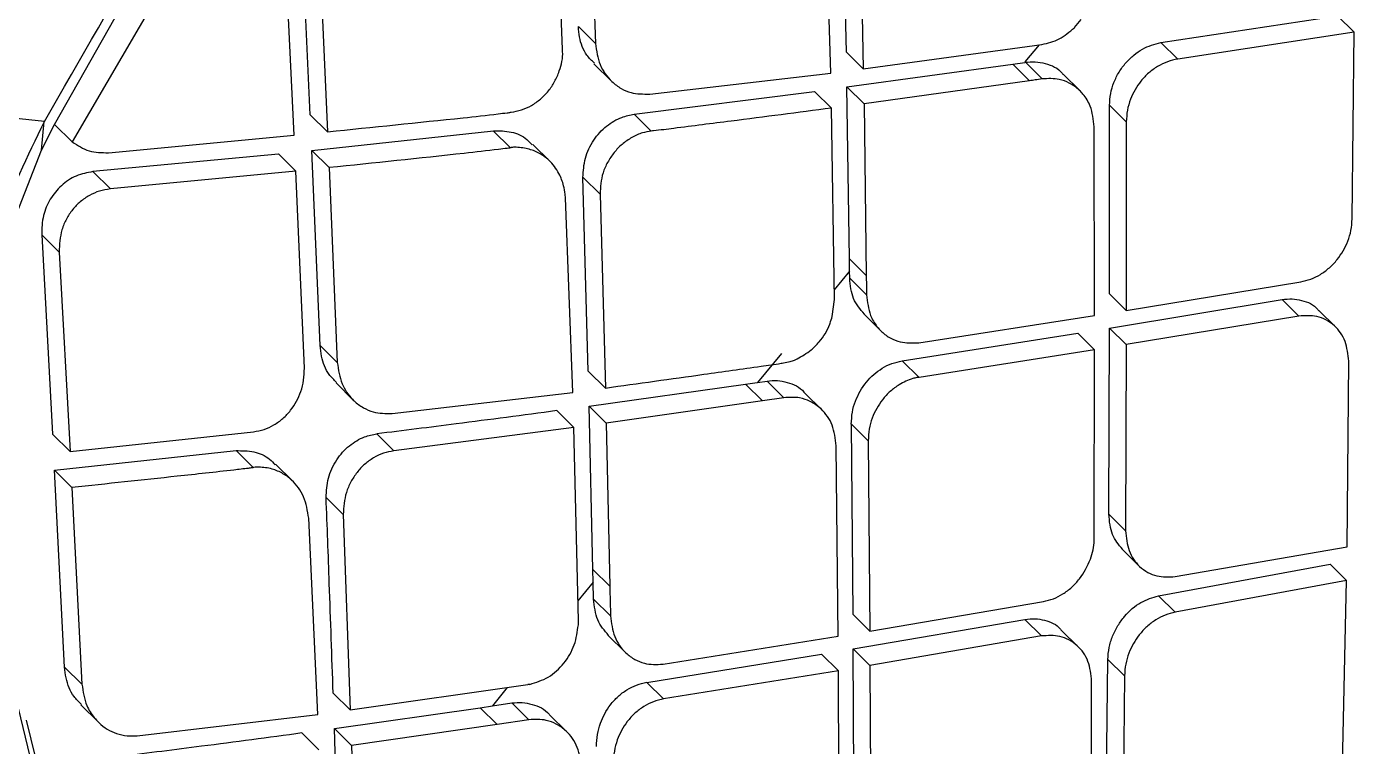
# Model space of a CAD drawing. Extents: x 525 to 613, y 487 to 635.
# Drawn here: x 533.656 to 534.818, y 579.375 to 580.004 of the extents above; entities that cross this region are included whole.
import ezdxf

# ---------------------------------------------------------------- set-up
doc = ezdxf.new("R2010")
doc.units = 0
doc.header["$MEASUREMENT"] = 0
doc.layers.add('1', color=4, linetype='Continuous')
doc.layers.add('STD TEST', color=3, linetype='Continuous')

# ---------------------------------------------------------------- blocks, each defined once
blk = doc.blocks.new('2023 VANGUARD')
at = {"layer": '1', "color": 3, "linetype": 'Continuous', "lineweight": 25}
for p, q in [((-34.8354, -12.7064), (-34.8415, -12.5355)), ((-34.8122, -12.5325), (-34.8065, -12.7014)), ((-34.5873, -12.709), (-34.5906, -12.5409)), ((-34.6009, -12.7274), (-34.6059, -12.5588)), ((-34.5756, -12.5557), (-34.5725, -12.7236)), ((-35.1327, -12.5624), (-35.2637, -12.7874)), ((-35.0557, -12.7636), (-35.0638, -12.5909)), ((-35.0485, -12.6059), (-35.0406, -12.7786)), ((-35.0699, -12.7816), (-35.0781, -12.6086)), ((-35.2791, -12.7722), (-35.2141, -12.6572)), ((-34.8065, -12.7014), (-34.8215, -12.6866)), ((-34.388, -12.6875), (-34.3821, -12.6804)), ((-34.3124, -12.7005), (-34.1583, -12.6771)), ((-34.1437, -12.6915), (-34.1583, -12.6771)), ((-35.288, -12.7696), (-36.0137, -12.6923)), ((-34.1437, -12.6915), (-34.2977, -12.715)), ((-34.1454, -12.8547), (-34.1437, -12.6915)), ((-34.5725, -12.7236), (-34.5873, -12.709)), ((-34.5725, -12.7236), (-34.4164, -12.7022)), ((-34.4188, -12.7025), (-34.4314, -12.7175)), ((-34.2977, -12.715), (-34.3124, -12.7005)), ((-34.8079, -12.7191), (-34.7929, -12.7339)), ((-34.5868, -12.7394), (-34.4419, -12.7194)), ((-34.4419, -12.7194), (-34.4314, -12.7179)), ((-34.4272, -12.7339), (-34.4419, -12.7194)), ((-34.4162, -12.7323), (-34.4309, -12.7178)), ((-34.7591, -12.7456), (-34.6009, -12.7274)), ((-34.4272, -12.7339), (-34.5719, -12.7541)), ((-34.3831, -12.7428), (-34.3978, -12.7283)), ((-34.7727, -12.7632), (-34.6152, -12.7432)), ((-34.6004, -12.7579), (-34.6152, -12.7432)), ((-34.5846, -12.8897), (-34.5868, -12.7394)), ((-34.5719, -12.7541), (-34.5868, -12.7394)), ((-34.5978, -12.9252), (-34.6004, -12.7579)), ((-34.5719, -12.7541), (-34.5699, -12.9042)), ((-34.3573, -12.9203), (-34.3574, -12.7554)), ((-34.3427, -12.7699), (-34.3574, -12.7554)), ((-35.0406, -12.7786), (-35.0558, -12.7636)), ((-34.7578, -12.778), (-34.7727, -12.7632)), ((-35.2907, -12.7947), (-35.2881, -12.7696)), ((-35.2907, -12.7947), (-35.2793, -12.7721)), ((-35.2791, -12.7722), (-35.2637, -12.7874)), ((-35.0543, -12.795), (-34.8957, -12.7777)), ((-34.8807, -12.7926), (-34.8958, -12.7777)), ((-34.3705, -12.9392), (-34.3708, -12.7741)), ((-34.3427, -12.7699), (-34.3427, -12.9347)), ((-35.2321, -12.7969), (-35.0699, -12.7816)), ((-34.8464, -12.8043), (-34.8613, -12.7896)), ((-35.3317, -12.8996), (-35.2907, -12.7947)), ((-35.0836, -12.798), (-35.2457, -12.8134)), ((-35.0684, -12.8129), (-35.0836, -12.7979)), ((-35.0471, -12.9653), (-35.0543, -12.795)), ((-35.0543, -12.795), (-35.0392, -12.8099)), ((-35.2304, -12.8285), (-35.2457, -12.8134)), ((-35.0684, -12.8129), (-35.2304, -12.8285)), ((-35.0609, -12.9852), (-35.0684, -12.8129)), ((-35.0392, -12.8099), (-35.0321, -12.9802)), ((-34.8128, -12.9878), (-34.8175, -12.8183)), ((-34.8025, -12.8331), (-34.8174, -12.8184)), ((-34.8264, -13.0063), (-34.8328, -12.8363)), ((-34.8025, -12.8331), (-34.7979, -13.0025)), ((-35.2904, -12.8686), (-35.2809, -13.0428)), ((-35.2751, -12.8837), (-35.2904, -12.8686)), ((-35.2751, -12.8837), (-35.2656, -13.0579)), ((-34.5845, -12.9004), (-34.5846, -12.8897)), ((-34.5699, -12.9042), (-34.5846, -12.8897)), ((-34.5845, -12.9004), (-34.5979, -12.9166)), ((-34.5844, -12.9066), (-34.5845, -12.9004)), ((-34.5697, -12.9211), (-34.5844, -12.9066)), ((-34.3427, -12.9347), (-34.3573, -12.9203)), ((-34.3427, -12.9347), (-34.1903, -12.9097)), ((-34.5996, -12.94), (-34.5978, -12.9252)), ((-34.3574, -12.9502), (-34.2066, -12.9252)), ((-34.192, -12.9396), (-34.2066, -12.9252)), ((-34.5718, -12.9381), (-34.5571, -12.9526)), ((-34.5241, -12.963), (-34.3705, -12.9392)), ((-34.192, -12.9396), (-34.3428, -12.9646)), ((-34.16, -12.9491), (-34.1745, -12.9348)), ((-34.5385, -12.9787), (-34.3851, -12.9546)), ((-34.3705, -12.9691), (-34.3851, -12.9546)), ((-34.3579, -13.1128), (-34.3574, -12.9502)), ((-34.3573, -12.9502), (-34.3428, -12.9646)), ((-35.0321, -12.9802), (-35.0471, -12.9653)), ((-34.3428, -12.9646), (-34.3434, -13.1272)), ((-34.644, -12.9722), (-34.6651, -12.9977)), ((-34.3705, -12.9691), (-34.5238, -12.9932)), ((-34.3709, -13.1335), (-34.3705, -12.9691)), ((-34.7979, -13.0025), (-34.8128, -12.9878)), ((-34.5385, -12.9787), (-34.5238, -12.9932)), ((-34.1497, -13.1414), (-34.1484, -12.979)), ((-35.0332, -12.9981), (-35.0181, -13.013)), ((-34.812, -13.0185), (-34.6755, -12.9992)), ((-34.6755, -12.9992), (-34.6652, -12.9977)), ((-34.6607, -13.0138), (-34.6755, -12.9992)), ((-34.6651, -12.9976), (-34.6566, -12.9964)), ((-34.6419, -13.011), (-34.6566, -12.9964)), ((-34.9843, -13.0248), (-34.8264, -13.0063)), ((-34.6419, -13.011), (-34.6607, -13.0138)), ((-34.6088, -13.0215), (-34.6235, -13.007)), ((-34.8255, -13.037), (-34.8404, -13.0223)), ((-34.8088, -13.1611), (-34.812, -13.0185)), ((-34.7972, -13.0331), (-34.812, -13.0185)), ((-34.6607, -13.0138), (-34.7972, -13.0332)), ((-34.7972, -13.0331), (-34.794, -13.1758)), ((-34.5815, -13.2004), (-34.5829, -13.0342)), ((-34.5682, -13.0487), (-34.5829, -13.0342)), ((-35.2656, -13.0579), (-35.2809, -13.0428)), ((-35.2656, -13.0579), (-35.1053, -13.0407)), ((-34.9826, -13.0574), (-34.9976, -13.0426)), ((-34.8255, -13.037), (-34.9826, -13.0574)), ((-34.8215, -13.2058), (-34.8255, -13.037)), ((-35.2792, -13.0744), (-35.1206, -13.0572)), ((-35.1055, -13.0721), (-35.1206, -13.0572)), ((-34.5945, -13.2194), (-34.5962, -13.053)), ((-34.5682, -13.0487), (-34.5669, -13.2149)), ((-35.071, -13.084), (-35.086, -13.0692)), ((-35.2704, -13.2464), (-35.2792, -13.0744)), ((-35.2792, -13.0744), (-35.264, -13.0895)), ((-35.264, -13.0895), (-35.2552, -13.2613)), ((-35.0269, -13.113), (-35.0419, -13.0982)), ((-35.0491, -13.2878), (-35.0571, -13.1163)), ((-35.0269, -13.113), (-35.0208, -13.2839)), ((-34.3434, -13.1272), (-34.358, -13.1128)), ((-35.215, -13.6781), (-35.3433, -13.1479)), ((-34.3462, -13.1435), (-34.3317, -13.1578)), ((-34.3001, -13.1673), (-34.1497, -13.1414)), ((-34.794, -13.1758), (-34.8088, -13.1611)), ((-34.8085, -13.1722), (-34.8087, -13.1611)), ((-34.3145, -13.1841), (-34.1647, -13.1565)), ((-34.1502, -13.1708), (-34.1647, -13.1565)), ((-34.8085, -13.1722), (-34.8219, -13.1885)), ((-34.8082, -13.1871), (-34.8085, -13.1722)), ((-34.1502, -13.1708), (-34.3, -13.1984)), ((-34.1537, -13.3321), (-34.1502, -13.1708)), ((-34.7934, -13.2017), (-34.8082, -13.1871)), ((-34.3145, -13.1841), (-34.3, -13.1984)), ((-34.5669, -13.2149), (-34.4152, -13.1891)), ((-34.8215, -13.2095), (-34.8215, -13.2058)), ((-34.5669, -13.2149), (-34.5815, -13.2004)), ((-34.5813, -13.2305), (-34.4313, -13.2048)), ((-34.4167, -13.2192), (-34.4313, -13.2048)), ((-34.7953, -13.2188), (-34.7805, -13.2334)), ((-34.7475, -13.2439), (-34.5945, -13.2194)), ((-34.4167, -13.2192), (-34.5667, -13.245)), ((-34.3847, -13.2287), (-34.3992, -13.2143)), ((-34.5806, -13.3944), (-34.5813, -13.2305)), ((-34.5813, -13.2305), (-34.5667, -13.245)), ((-34.7617, -13.2598), (-34.6089, -13.2351)), ((-34.5943, -13.2496), (-34.6089, -13.2351)), ((-34.5667, -13.245), (-34.566, -13.4089)), ((-34.3606, -13.4028), (-34.3588, -13.2397)), ((-34.3443, -13.254), (-34.3588, -13.2397)), ((-35.2552, -13.2613), (-35.2704, -13.2464)), ((-34.5943, -13.2496), (-34.747, -13.2743)), ((-34.5933, -13.4153), (-34.5943, -13.2496)), ((-34.3443, -13.254), (-34.3461, -13.4171)), ((-35.0208, -13.2839), (-34.8655, -13.2617)), ((-34.8836, -13.2643), (-34.8966, -13.2803)), ((-34.8639, -13.2615), (-34.8655, -13.2617)), ((-34.747, -13.2743), (-34.7617, -13.2598)), ((-34.3731, -13.4223), (-34.373, -13.2588)), ((-35.2561, -13.2795), (-35.241, -13.2944)), ((-35.0208, -13.2839), (-35.0357, -13.2692)), ((-34.9072, -13.2819), (-34.8966, -13.2803)), ((-34.8965, -13.2803), (-34.8795, -13.2778)), ((-34.8647, -13.2924), (-34.8795, -13.2778)), ((-35.207, -13.3064), (-35.0491, -13.2878)), ((-35.0346, -13.3001), (-34.9072, -13.2819)), ((-34.9072, -13.2819), (-34.8924, -13.2965)), ((-34.8315, -13.303), (-34.8463, -13.2884)), ((-35.2599, -13.4714), (-35.3036, -13.2927)), ((-35.0303, -13.4343), (-35.0346, -13.3001)), ((-35.0197, -13.3149), (-35.0346, -13.3001)), ((-34.8923, -13.2965), (-35.0197, -13.3149)), ((-34.8647, -13.2924), (-34.8923, -13.2965)), ((-35.0481, -13.3188), (-35.063, -13.304)), ((-35.0197, -13.3149), (-35.0155, -13.449))]:
    blk.add_line(p, q, dxfattribs=at)
at = {"layer": '1', "color": 3, "linetype": 'Continuous', "lineweight": 25, "flags": 128}
blk.add_lwpolyline([(-34.5699, -12.9042), (-34.5697, -12.9137), (-34.5697, -12.9211)], dxfattribs=at)
at = {"layer": '1', "color": 3, "linetype": 'Continuous', "lineweight": 25}
for points, knots in [([(-36.0137, -12.6923), (-35.9026, -12.4886), (-35.6804, -12.0815), (-35.3071, -11.4932), (-34.9061, -10.9248), (-34.4755, -10.3806), (-34.0141, -9.8654), (-33.5219, -9.38), (-33, -8.9233), (-32.4515, -8.4952), (-31.8819, -8.0924), (-31.4858, -7.8491), (-31.2877, -7.7275)], [0, 0, 0, 0, 0.100345, 0.20059, 0.300906, 0.400755, 0.500092, 0.599382, 0.699069, 0.799349, 0.899659, 1, 1, 1, 1]), ([(-35.288, -12.7696), (-35.1623, -12.5508), (-34.9109, -12.1133), (-34.4827, -11.4878), (-34.0185, -10.8887), (-33.5147, -10.3221), (-32.9728, -9.7916), (-32.3966, -9.2987), (-31.7922, -8.8402), (-31.367, -8.5668), (-31.1545, -8.4301)], [0, 0, 0, 0, 0.125001, 0.250001, 0.375003, 0.499997, 0.624991, 0.749994, 0.874996, 1, 1, 1, 1]), ([(-26.2566, -9.0066), (-26.2864, -9.0326), (-26.3462, -9.0848), (-26.4359, -9.1634), (-26.5259, -9.2425), (-26.6162, -9.322), (-26.7068, -9.4021), (-26.7976, -9.4826), (-26.9625, -9.6292), (-27.2007, -9.8424), (-27.5634, -10.1702), (-27.9771, -10.5489), (-28.6449, -11.1694), (-29.5104, -11.9931), (-30.387, -12.8555), (-31.0802, -13.5544), (-31.5958, -14.0829), (-32.1064, -14.615), (-32.5004, -15.0325), (-32.7801, -15.3322), (-32.9483, -15.5135), (-33.1156, -15.6948), (-33.282, -15.8763), (-33.4475, -16.0578), (-33.6121, -16.2395), (-33.7759, -16.4212), (-33.9388, -16.6031), (-34.1008, -16.785), (-34.2619, -16.967), (-34.4222, -17.1491), (-34.5284, -17.2708), (-34.5815, -17.3315)], [0, 0, 0, 0, 0.010126, 0.020295, 0.030505, 0.040758, 0.051054, 0.061392, 0.071773, 0.107388, 0.142994, 0.196448, 0.250296, 0.375054, 0.500194, 0.562652, 0.625129, 0.687783, 0.750122, 0.771141, 0.792123, 0.813067, 0.833974, 0.854846, 0.875682, 0.896484, 0.917252, 0.937986, 0.958689, 0.97936, 1, 1, 1, 1]), ([(-34.2953, -16.3564), (-34.1482, -16.2012), (-33.8522, -15.8888), (-33.42, -15.4314), (-33.0101, -14.9978), (-32.6366, -14.6027), (-32.2647, -14.2094), (-31.8859, -13.8093), (-31.4915, -13.3934), (-31.1636, -13.0484), (-30.8998, -12.7711), (-30.6977, -12.5589), (-30.4946, -12.3458), (-30.2801, -12.1209), (-30.0435, -11.873), (-29.7782, -11.5954), (-29.4728, -11.2761), (-29.1252, -10.9132), (-28.7335, -10.5043), (-28.3069, -10.0592), (-27.8593, -9.5924), (-27.5544, -9.2736), (-27.4031, -9.1154)], [0, 0, 0, 0, 0.064164, 0.129134, 0.188798, 0.243179, 0.292266, 0.351199, 0.408496, 0.464259, 0.494029, 0.523343, 0.552199, 0.582361, 0.616634, 0.655054, 0.697624, 0.749251, 0.805912, 0.867594, 0.93432, 1, 1, 1, 1]), ([(-34.8074, -12.7186), (-34.8097, -12.7164), (-34.8161, -12.7104), (-34.8205, -12.6986), (-34.8213, -12.6897), (-34.8215, -12.6866)], [0, 0, 0, 0, 0.276158, 0.755089, 1, 1, 1, 1]), ([(-34.4164, -12.7022), (-34.4112, -12.701), (-34.401, -12.6986), (-34.3924, -12.6912), (-34.3881, -12.6876)], [0, 0, 0, 0, 0.505278, 1, 1, 1, 1]), ([(-30.8971, -12.6971), (-31.3091, -13.1322), (-31.9424, -13.8012), (-33.0721, -15.0172), (-33.7928, -15.7949), (-34.2948, -16.3366)], [0, 0, 0, 0, 0.360925, 0.55487, 1, 1, 1, 1]), ([(-34.8803, -12.7614), (-34.8772, -12.7609), (-34.8711, -12.7598), (-34.8624, -12.7558), (-34.8544, -12.7502), (-34.8475, -12.7431), (-34.8419, -12.7347), (-34.837, -12.7231), (-34.8347, -12.7135), (-34.8353, -12.7071), (-34.8354, -12.7064)], [0, 0, 0, 0, 0.125761, 0.25022, 0.374129, 0.497854, 0.620787, 0.74865, 0.972785, 1, 1, 1, 1]), ([(-34.8065, -12.7014), (-34.8056, -12.7078), (-34.8038, -12.7205), (-34.7944, -12.7335), (-34.7845, -12.7408), (-34.7736, -12.7456), (-34.7647, -12.7456), (-34.7591, -12.7456)], [0, 0, 0, 0, 0.250281, 0.501652, 0.645036, 0.775916, 1, 1, 1, 1]), ([(-34.3574, -12.7554), (-34.3572, -12.752), (-34.3568, -12.7453), (-34.3538, -12.7354), (-34.3493, -12.7263), (-34.3433, -12.7182), (-34.3364, -12.7114), (-34.3263, -12.7042), (-34.3179, -12.702), (-34.3124, -12.7005)], [0, 0, 0, 0, 0.136824, 0.269631, 0.398724, 0.524438, 0.647132, 0.767194, 1, 1, 1, 1]), ([(-34.4314, -12.7178), (-34.4283, -12.7175), (-34.4221, -12.717), (-34.4108, -12.7193), (-34.4017, -12.7229), (-34.3983, -12.7281), (-34.398, -12.7285)], [0, 0, 0, 0, 0.241493, 0.482663, 0.963729, 1, 1, 1, 1]), ([(-34.2977, -12.715), (-34.3007, -12.7156), (-34.3067, -12.7169), (-34.3154, -12.7212), (-34.3233, -12.7269), (-34.3321, -12.7361), (-34.3385, -12.7475), (-34.3422, -12.7599), (-34.3425, -12.7665), (-34.3427, -12.7699)], [0, 0, 0, 0, 0.127691, 0.253552, 0.378066, 0.501733, 0.734205, 0.862945, 1, 1, 1, 1]), ([(-34.4162, -12.7323), (-34.4183, -12.7326), (-34.4219, -12.7332), (-34.4256, -12.7337), (-34.4272, -12.7339)], [0, 0, 0, 0, 0.56, 1, 1, 1, 1]), ([(-34.3708, -12.7741), (-34.3715, -12.7679), (-34.3726, -12.7572), (-34.3788, -12.7475), (-34.3826, -12.7433), (-34.3863, -12.7398), (-34.3919, -12.7359), (-34.4027, -12.7317), (-34.4111, -12.7321), (-34.4162, -12.7323)], [0, 0, 0, 0, 0.248634, 0.428764, 0.491487, 0.498545, 0.654399, 0.789951, 1, 1, 1, 1]), ([(-34.6004, -12.7579), (-34.6296, -12.7617), (-34.6755, -12.7677), (-34.7273, -12.7742), (-34.7505, -12.7772), (-34.7571, -12.7779), (-34.7578, -12.778)], [0, 0, 0, 0, 0.557831, 0.876294, 0.987328, 1, 1, 1, 1]), ([(-35.0406, -12.7786), (-35.0011, -12.7745), (-34.9515, -12.7694), (-34.899, -12.7639), (-34.8853, -12.7621), (-34.8814, -12.7617), (-34.8804, -12.7614), (-34.8803, -12.7614)], [0, 0, 0, 0, 0.736944, 0.927679, 0.978623, 0.997415, 1, 1, 1, 1]), ([(-34.8175, -12.8184), (-34.8171, -12.8128), (-34.8165, -12.8016), (-34.8089, -12.7856), (-34.7975, -12.7731), (-34.7848, -12.7656), (-34.7764, -12.7639), (-34.7727, -12.7632)], [0, 0, 0, 0, 0.220115, 0.440704, 0.649802, 0.848685, 1, 1, 1, 1]), ([(-35.3433, -13.1479), (-35.3486, -13.1169), (-35.3594, -13.0548), (-35.3534, -12.9572), (-35.3318, -12.8601), (-35.3026, -12.7998), (-35.288, -12.7696)], [0, 0, 0, 0, 0.250021, 0.500031, 0.750026, 1, 1, 1, 1]), ([(-34.8957, -12.7777), (-34.8905, -12.7777), (-34.8799, -12.7778), (-34.8681, -12.7829), (-34.8633, -12.7884), (-34.8618, -12.7901)], [0, 0, 0, 0, 0.4102, 0.819531, 1, 1, 1, 1]), ([(-34.7578, -12.778), (-34.7604, -12.7784), (-34.7662, -12.7793), (-34.7748, -12.7833), (-34.7833, -12.7891), (-34.7905, -12.7966), (-34.7961, -12.8051), (-34.8016, -12.8172), (-34.8022, -12.8268), (-34.8025, -12.8331)], [0, 0, 0, 0, 0.105825, 0.238451, 0.373402, 0.498491, 0.62771, 0.754207, 1, 1, 1, 1]), ([(-35.2637, -12.7874), (-35.2589, -12.7905), (-35.2495, -12.7966), (-35.2379, -12.7968), (-35.2321, -12.7969)], [0, 0, 0, 0, 0.504799, 1, 1, 1, 1]), ([(-34.8807, -12.7926), (-34.8808, -12.7926), (-34.8811, -12.7927), (-34.882, -12.7928), (-34.8854, -12.7933), (-34.8987, -12.7949), (-34.9504, -12.8007), (-34.9998, -12.8058), (-35.0392, -12.8099)], [0, 0, 0, 0, 0.001879, 0.005631, 0.018805, 0.067901, 0.257155, 1, 1, 1, 1]), ([(-34.8328, -12.8363), (-34.8328, -12.836), (-34.8328, -12.8349), (-34.8332, -12.8313), (-34.8345, -12.8243), (-34.8385, -12.8136), (-34.8457, -12.8041), (-34.855, -12.7973), (-34.8646, -12.7933), (-34.8732, -12.7921), (-34.8791, -12.792), (-34.8805, -12.7925), (-34.8807, -12.7926)], [0, 0, 0, 0, 0.0142036, 0.0423025, 0.140117, 0.2932939, 0.5015892, 0.6336478, 0.7769428, 0.9334874, 0.9915908, 1, 1, 1, 1]), ([(-35.2457, -12.8134), (-35.2506, -12.8143), (-35.2604, -12.8162), (-35.2736, -12.825), (-35.2835, -12.8372), (-35.2899, -12.8523), (-35.2903, -12.8629), (-35.2904, -12.8686)], [0, 0, 0, 0, 0.197973, 0.396271, 0.588507, 0.782417, 1, 1, 1, 1]), ([(-35.2304, -12.8285), (-35.2336, -12.829), (-35.2398, -12.83), (-35.2488, -12.8339), (-35.2568, -12.8395), (-35.2636, -12.8465), (-35.2691, -12.8548), (-35.2744, -12.8672), (-35.2748, -12.8771), (-35.2751, -12.8837)], [0, 0, 0, 0, 0.128389, 0.253458, 0.376092, 0.497224, 0.619389, 0.746433, 1, 1, 1, 1]), ([(-34.1903, -12.9097), (-34.1873, -12.909), (-34.1815, -12.9077), (-34.173, -12.9034), (-34.1651, -12.8976), (-34.1563, -12.8883), (-34.1498, -12.8769), (-34.146, -12.8646), (-34.1456, -12.8581), (-34.1454, -12.8547)], [0, 0, 0, 0, 0.126014, 0.251341, 0.376388, 0.50159, 0.734749, 0.863397, 1, 1, 1, 1]), ([(-34.5716, -12.9379), (-34.5752, -12.9337), (-34.5826, -12.925), (-34.5838, -12.9128), (-34.5844, -12.9066)], [0, 0, 0, 0, 0.486664, 1, 1, 1, 1]), ([(-34.5697, -12.9211), (-34.5689, -12.9273), (-34.5678, -12.9375), (-34.5617, -12.9476), (-34.5557, -12.9543), (-34.549, -12.9591), (-34.5383, -12.9635), (-34.5296, -12.9632), (-34.5241, -12.963)], [0, 0, 0, 0, 0.248308, 0.407172, 0.498913, 0.640836, 0.771699, 1, 1, 1, 1]), ([(-34.2066, -12.9252), (-34.2036, -12.9249), (-34.1977, -12.9242), (-34.1869, -12.9263), (-34.1782, -12.9296), (-34.1749, -12.9346), (-34.1747, -12.935)], [0, 0, 0, 0, 0.242501, 0.483394, 0.959816, 1, 1, 1, 1]), ([(-34.6304, -12.9771), (-34.6262, -12.9747), (-34.6192, -12.9707), (-34.6089, -12.9605), (-34.6037, -12.9521), (-34.6009, -12.9442), (-34.6003, -12.942), (-34.5996, -12.94)], [0, 0, 0, 0, 0.299705, 0.501096, 0.859606, 0.872421, 1, 1, 1, 1]), ([(-34.1484, -12.979), (-34.149, -12.9731), (-34.1503, -12.9611), (-34.1587, -12.9493), (-34.1679, -12.9428), (-34.1782, -12.9388), (-34.1867, -12.9393), (-34.192, -12.9396)], [0, 0, 0, 0, 0.248843, 0.49856, 0.64013, 0.770965, 1, 1, 1, 1]), ([(-35.0327, -12.9976), (-35.035, -12.9954), (-35.0414, -12.9894), (-35.0459, -12.9776), (-35.0468, -12.9685), (-35.0471, -12.9653)], [0, 0, 0, 0, 0.2715169, 0.7509169, 1, 1, 1, 1]), ([(-34.6423, -12.9806), (-34.6403, -12.9802), (-34.6371, -12.9796), (-34.6331, -12.9783), (-34.6311, -12.9774), (-34.6304, -12.9771)], [0, 0, 0, 0, 0.501057, 0.816494, 1, 1, 1, 1]), ([(-35.1053, -13.0407), (-35.1022, -13.0401), (-35.0961, -13.0391), (-35.0874, -13.035), (-35.0794, -13.0293), (-35.0706, -13.02), (-35.0643, -13.0083), (-35.0611, -12.9955), (-35.061, -12.9887), (-35.0609, -12.9852)], [0, 0, 0, 0, 0.126578, 0.25122, 0.374704, 0.497905, 0.732718, 0.862235, 1, 1, 1, 1]), ([(-35.0321, -12.9802), (-35.0311, -12.9866), (-35.0293, -12.9988), (-35.0222, -13.009), (-35.0155, -13.0157), (-35.0097, -13.0199), (-34.9988, -13.0247), (-34.9899, -13.0248), (-34.9843, -13.0248)], [0, 0, 0, 0, 0.250403, 0.476416, 0.502103, 0.644874, 0.775459, 1, 1, 1, 1]), ([(-34.7979, -13.0025), (-34.7692, -12.9985), (-34.7237, -12.9923), (-34.6727, -12.985), (-34.6494, -12.9818), (-34.643, -12.9807), (-34.6423, -12.9806)], [0, 0, 0, 0, 0.552912, 0.873663, 0.986638, 1, 1, 1, 1]), ([(-34.583, -13.0341), (-34.5828, -13.0307), (-34.5825, -13.0239), (-34.5788, -13.0111), (-34.5707, -12.9968), (-34.5586, -12.9862), (-34.5475, -12.9807), (-34.5415, -12.9794), (-34.5385, -12.9787)], [0, 0, 0, 0, 0.139096, 0.270943, 0.512783, 0.746549, 0.871237, 1, 1, 1, 1]), ([(-34.6566, -12.9964), (-34.6536, -12.9961), (-34.6475, -12.9956), (-34.6363, -12.998), (-34.6273, -13.0017), (-34.6239, -13.0068), (-34.6237, -13.0071)], [0, 0, 0, 0, 0.242762, 0.484829, 0.966807, 1, 1, 1, 1]), ([(-34.5238, -12.9932), (-34.5241, -12.9932), (-34.5247, -12.9932), (-34.5266, -12.9935), (-34.5322, -12.9949), (-34.5402, -12.9987), (-34.5491, -13.0052), (-34.5579, -13.0146), (-34.5642, -13.0261), (-34.5678, -13.0386), (-34.5681, -13.0452), (-34.5682, -13.0487)], [0, 0, 0, 0, 0.009812, 0.025576, 0.075767, 0.251609, 0.376054, 0.502002, 0.733155, 0.862124, 1, 1, 1, 1]), ([(-34.5962, -13.053), (-34.5969, -13.0467), (-34.5985, -13.0343), (-34.6076, -13.0214), (-34.6181, -13.0142), (-34.6292, -13.0102), (-34.6372, -13.0107), (-34.6419, -13.011)], [0, 0, 0, 0, 0.249258, 0.498109, 0.667591, 0.807707, 1, 1, 1, 1]), ([(-34.8404, -13.0223), (-34.8697, -13.0262), (-34.9219, -13.0332), (-34.9745, -13.0397), (-34.9976, -13.0426)], [0, 0, 0, 0, 0.56, 1, 1, 1, 1]), ([(-35.0419, -13.0982), (-35.0416, -13.0926), (-35.041, -13.0812), (-35.0335, -13.0651), (-35.0222, -13.0525), (-35.0096, -13.045), (-35.0012, -13.0433), (-34.9976, -13.0426)], [0, 0, 0, 0, 0.221499, 0.443506, 0.653056, 0.851267, 1, 1, 1, 1]), ([(-35.1206, -13.0572), (-35.1153, -13.0573), (-35.1047, -13.0573), (-35.0929, -13.0624), (-35.088, -13.068), (-35.0865, -13.0697)], [0, 0, 0, 0, 0.408581, 0.816244, 1, 1, 1, 1]), ([(-34.9826, -13.0574), (-34.9857, -13.058), (-34.9918, -13.0591), (-35.0005, -13.0633), (-35.0084, -13.069), (-35.0151, -13.0761), (-35.0205, -13.0845), (-35.0259, -13.0968), (-35.0265, -13.1066), (-35.0269, -13.1131)], [0, 0, 0, 0, 0.12722, 0.252195, 0.375632, 0.498266, 0.620205, 0.747606, 1, 1, 1, 1]), ([(-35.0571, -13.1163), (-35.0582, -13.1099), (-35.0602, -13.097), (-35.0696, -13.0844), (-35.0796, -13.0769), (-35.0893, -13.0728), (-35.098, -13.0716), (-35.1039, -13.0716), (-35.1053, -13.0721), (-35.1055, -13.0721)], [0, 0, 0, 0, 0.250544, 0.501012, 0.632842, 0.77677, 0.933594, 0.991621, 1, 1, 1, 1]), ([(-35.1055, -13.0721), (-35.1055, -13.0721), (-35.1055, -13.0721), (-35.1056, -13.0722), (-35.106, -13.0722), (-35.1074, -13.0724), (-35.113, -13.0731), (-35.1347, -13.0756), (-35.186, -13.0812), (-35.2333, -13.0862), (-35.264, -13.0895)], [0, 0, 0, 0, 0.000271, 0.000736, 0.002261, 0.007704, 0.028188, 0.107569, 0.420012, 1, 1, 1, 1]), ([(-35.0357, -13.2692), (-35.0368, -13.2373), (-35.0388, -13.1803), (-35.0409, -13.1233), (-35.0419, -13.0982)], [0, 0, 0, 0, 0.56, 1, 1, 1, 1]), ([(-34.346, -13.1433), (-34.3494, -13.1393), (-34.3563, -13.1311), (-34.3574, -13.1191), (-34.358, -13.1128)], [0, 0, 0, 0, 0.478468, 1, 1, 1, 1]), ([(-34.3434, -13.1272), (-34.3428, -13.1332), (-34.3416, -13.1453), (-34.3332, -13.1573), (-34.3242, -13.1638), (-34.314, -13.168), (-34.3056, -13.1676), (-34.3001, -13.1673)], [0, 0, 0, 0, 0.248993, 0.498712, 0.638394, 0.768559, 1, 1, 1, 1]), ([(-34.4152, -13.1891), (-34.4123, -13.1884), (-34.4064, -13.1871), (-34.398, -13.1827), (-34.3902, -13.1768), (-34.3812, -13.1671), (-34.3736, -13.1529), (-34.3706, -13.1405), (-34.3708, -13.1342), (-34.3709, -13.1335)], [0, 0, 0, 0, 0.125413, 0.250582, 0.375943, 0.501874, 0.750956, 0.971898, 1, 1, 1, 1]), ([(-34.794, -13.1758), (-34.7939, -13.1806), (-34.7937, -13.1892), (-34.7935, -13.1979), (-34.7934, -13.2017)], [0, 0, 0, 0, 0.5600004, 1, 1, 1, 1]), ([(-34.7951, -13.2187), (-34.7987, -13.2145), (-34.8061, -13.2058), (-34.8075, -13.1934), (-34.8082, -13.1871)], [0, 0, 0, 0, 0.485246, 1, 1, 1, 1]), ([(-34.3588, -13.2397), (-34.3586, -13.2362), (-34.3581, -13.2295), (-34.355, -13.2194), (-34.3503, -13.2101), (-34.3426, -13.1995), (-34.3306, -13.1889), (-34.3198, -13.1856), (-34.3145, -13.1841)], [0, 0, 0, 0, 0.140284, 0.275797, 0.406748, 0.533373, 0.773531, 1, 1, 1, 1]), ([(-34.3, -13.1984), (-34.3029, -13.1991), (-34.3087, -13.2005), (-34.3171, -13.205), (-34.3249, -13.2109), (-34.3335, -13.2202), (-34.3399, -13.2316), (-34.3436, -13.244), (-34.3441, -13.2506), (-34.3443, -13.254)], [0, 0, 0, 0, 0.125916, 0.251185, 0.376203, 0.501366, 0.731006, 0.860627, 1, 1, 1, 1]), ([(-34.8639, -13.2615), (-34.8583, -13.2598), (-34.8473, -13.2564), (-34.8335, -13.2436), (-34.8239, -13.2272), (-34.8223, -13.2154), (-34.8215, -13.2095)], [0, 0, 0, 0, 0.2506371, 0.5012604, 0.7504914, 1, 1, 1, 1]), ([(-34.7934, -13.2017), (-34.7926, -13.2079), (-34.791, -13.2204), (-34.7821, -13.2329), (-34.7725, -13.2399), (-34.7618, -13.2444), (-34.7531, -13.2441), (-34.7475, -13.2439)], [0, 0, 0, 0, 0.248173, 0.498563, 0.639651, 0.770277, 1, 1, 1, 1]), ([(-34.4313, -13.2048), (-34.4283, -13.2045), (-34.4224, -13.2038), (-34.4117, -13.2058), (-34.403, -13.2092), (-34.3997, -13.2141), (-34.3994, -13.2145)], [0, 0, 0, 0, 0.242969, 0.483538, 0.957189, 1, 1, 1, 1]), ([(-34.373, -13.2588), (-34.3736, -13.2528), (-34.3749, -13.2407), (-34.3834, -13.2289), (-34.3926, -13.2224), (-34.4028, -13.2184), (-34.4113, -13.2189), (-34.4167, -13.2192)], [0, 0, 0, 0, 0.248948, 0.498674, 0.639139, 0.769575, 1, 1, 1, 1]), ([(-35.2556, -13.279), (-35.2579, -13.2768), (-35.2644, -13.2707), (-35.269, -13.2588), (-35.27, -13.2495), (-35.2704, -13.2464)], [0, 0, 0, 0, 0.26693, 0.747539, 1, 1, 1, 1]), ([(-35.2552, -13.2613), (-35.2542, -13.2678), (-35.2526, -13.2786), (-35.2459, -13.2892), (-35.2377, -13.2982), (-35.228, -13.3041), (-35.2161, -13.3068), (-35.2099, -13.3065), (-35.207, -13.3064)], [0, 0, 0, 0, 0.250285, 0.417589, 0.5027, 0.75293, 0.880884, 1, 1, 1, 1]), ([(-34.8056, -13.3157), (-34.8055, -13.3123), (-34.8052, -13.3055), (-34.8018, -13.2929), (-34.7956, -13.2813), (-34.787, -13.2719), (-34.7792, -13.2661), (-34.7706, -13.2617), (-34.7647, -13.2604), (-34.7617, -13.2597)], [0, 0, 0, 0, 0.1391268, 0.2687011, 0.4991517, 0.6239365, 0.7486294, 0.873797, 1, 1, 1, 1]), ([(-34.8795, -13.2778), (-34.8765, -13.2775), (-34.8704, -13.277), (-34.8591, -13.2794), (-34.8502, -13.2831), (-34.8467, -13.2882), (-34.8465, -13.2885)], [0, 0, 0, 0, 0.243435, 0.486219, 0.97003, 1, 1, 1, 1]), ([(-34.747, -13.2743), (-34.75, -13.275), (-34.7559, -13.2763), (-34.7645, -13.2807), (-34.7722, -13.2866), (-34.7809, -13.296), (-34.787, -13.3075), (-34.7905, -13.3201), (-34.7907, -13.3269), (-34.7909, -13.3303)], [0, 0, 0, 0, 0.126589, 0.25199, 0.376762, 0.501473, 0.731694, 0.861094, 1, 1, 1, 1]), ([(-34.8187, -13.3347), (-34.8195, -13.3285), (-34.8211, -13.316), (-34.8302, -13.3032), (-34.8402, -13.2961), (-34.8511, -13.2918), (-34.8595, -13.2922), (-34.8647, -13.2924)], [0, 0, 0, 0, 0.2491637, 0.4983715, 0.6522554, 0.7871477, 1, 1, 1, 1]), ([(-35.063, -13.304), (-35.0922, -13.308), (-35.1444, -13.315), (-35.197, -13.3215), (-35.2201, -13.3244)], [0, 0, 0, 0, 0.56, 1, 1, 1, 1])]:
    blk.add_open_spline(points, degree=3, knots=knots, dxfattribs=at)
blk = doc.blocks.new('2026 Vanguard')
at = {"layer": 'STD TEST', "color": 1}
blk.add_blockref('2023 VANGUARD', (44.1613, 88.209), dxfattribs=at)

msp = doc.modelspace()

# ---------------------------------------------------------------- block references
at = {"layer": '1'}
msp.add_blockref('2026 Vanguard', (524.7985, 504.4821), dxfattribs=at)

doc.saveas('drawing.dxf')
